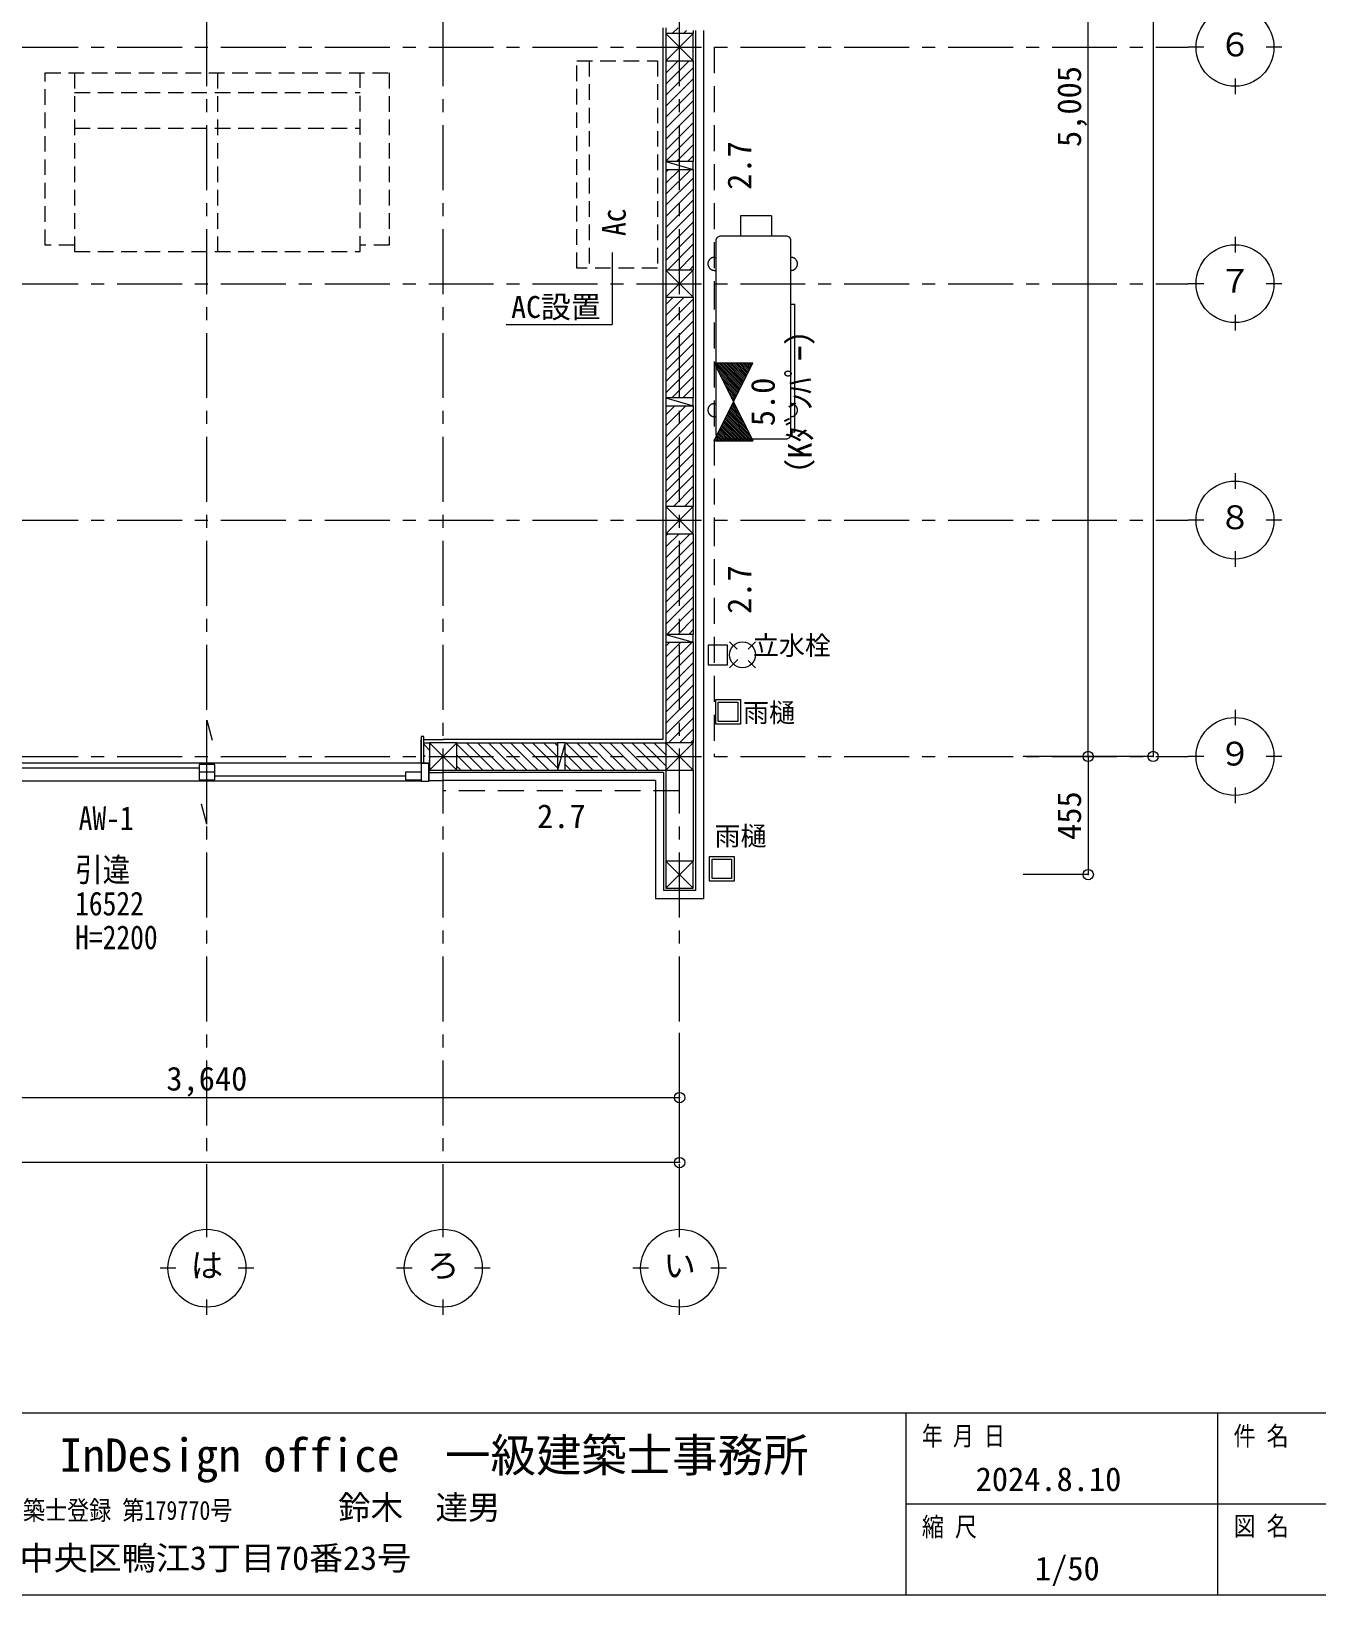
# Model space of a CAD drawing. Units: millimetres at full size, sheet at 1:50. Extents: x -16792 to 54909, y -26252 to 25759.
# Drawn here: x -373 to 4577, y -6958 to -940 of the extents above; entities that cross this region are included whole.
import ezdxf
from ezdxf.enums import TextEntityAlignment as Align

# ---------------------------------------------------------------- set-up
doc = ezdxf.new("R2010")
doc.units = ezdxf.units.MM
doc.header["$LTSCALE"] = 50
doc.header["$PDMODE"] = 32
doc.header["$PDSIZE"] = 40
for name, pattern in [('CHAIN1', [8, 5, -1, 1, -1]), ('DASHED1', [1.8, 1.2, -0.6]), ('DASHED2', [3, 2, -1])]:
    doc.linetypes.add(name, pattern=pattern)
for name, color, linetype, lineweight in [('3-1_通り芯・通り番号', 7, 'Continuous', 13), ('3-2_柱(黄)', 4, 'Continuous', 5), ('3-3_仕上線(黄)', 3, 'Continuous', 20), ('3-4_下地・間柱(水色)', 4, 'Continuous', 5), ('3-5_サッシ・室内建具', 7, 'Continuous', 13), ('3-6_住宅設備・造作', 4, 'Continuous', 5), ('3-7_家具点線', 4, 'DASHED1', 5), ('3-8_ハッチング', 1, 'Continuous', 9), ('3-A_文字', 7, 'Continuous', 13), ('3-F_寸法・方位', 7, 'Continuous', 13), ('C-0', 6, 'Continuous', 13), ('F-F_図面枠（共通）', 7, 'Continuous', 13)]:
    doc.layers.add(name, color=color, linetype=linetype, lineweight=lineweight)
doc.layers.add('F-1_凡例（一般）', color=7, linetype='Continuous')
doc.styles.add('ＭＳ ゴシック', font='')
doc.styles.get('ＭＳ ゴシック').set_extended_font_data('MS Gothic')

msp = doc.modelspace()

# ---------------------------------------------------------------- linework, layer by layer
at = {"layer": '3-1_通り芯・通り番号', "color": 1, "linetype": 'CHAIN1', "lineweight": 9}
for p, q in [((303.74, -5551.2), (303.74, 6242.32)), ((1213.74, -5551.2), (1213.74, 6242.32)), ((2123.74, -5551.2), (2123.74, 6242.32)), ((-7242.18, -1001.2), (4082.32, -1001.2)), ((-7242.18, -1911.2), (4082.32, -1911.2)), ((-7242.18, -2821.2), (4082.32, -2821.2)), ((-7242.18, -3731.2), (4082.32, -3731.2))]:
    msp.add_line(p, q, dxfattribs=at)
at = {"layer": '3-1_通り芯・通り番号'}
for p, q in [((4142.32, -1001.2), (4082.32, -1001.2)), ((4442.32, -1001.2), (4382.32, -1001.2)), ((4262.32, -1121.2), (4262.32, -1181.2)), ((4262.32, -1731.2), (4262.32, -1791.2)), ((4142.32, -1911.2), (4082.32, -1911.2)), ((4442.32, -1911.2), (4382.32, -1911.2)), ((4262.32, -2031.2), (4262.32, -2091.2)), ((4262.32, -2641.2), (4262.32, -2701.2)), ((4142.32, -2821.2), (4082.32, -2821.2)), ((4442.32, -2821.2), (4382.32, -2821.2)), ((4262.32, -2941.2), (4262.32, -3001.2)), ((4262.32, -3551.2), (4262.32, -3611.2)), ((4142.32, -3731.2), (4082.32, -3731.2)), ((4442.32, -3731.2), (4382.32, -3731.2)), ((4262.32, -3851.2), (4262.32, -3911.2)), ((303.74, -5581.2), (303.74, -5521.2)), ((1213.74, -5581.2), (1213.74, -5521.2)), ((2123.74, -5581.2), (2123.74, -5521.2)), ((183.74, -5701.2), (123.74, -5701.2)), ((483.74, -5701.2), (423.74, -5701.2)), ((1093.74, -5701.2), (1033.74, -5701.2)), ((1393.74, -5701.2), (1333.74, -5701.2)), ((2003.74, -5701.2), (1943.74, -5701.2)), ((2303.74, -5701.2), (2243.74, -5701.2)), ((303.74, -5881.2), (303.74, -5821.2)), ((1213.74, -5881.2), (1213.74, -5821.2)), ((2123.74, -5881.2), (2123.74, -5821.2))]:
    msp.add_line(p, q, dxfattribs=at)
for centre in [(4262.32, -1001.2), (4262.32, -1911.2), (4262.32, -2821.2), (4262.32, -3731.2), (303.74, -5701.2), (1213.74, -5701.2), (2123.74, -5701.2)]:
    msp.add_circle(centre, 150, dxfattribs=at)
at = {"layer": '3-2_柱(黄)'}
for p, q in [((2176.24, -948.7), (2071.24, -1053.7)), ((2176.24, -1053.7), (2071.24, -948.7)), ((2176.24, -1858.7), (2071.24, -1963.7)), ((2176.24, -1963.7), (2071.24, -1858.7)), ((2176.24, -2768.7), (2071.24, -2873.7)), ((2176.24, -2873.7), (2071.24, -2768.7)), ((1266.24, -3783.7), (1161.24, -3678.7)), ((1161.24, -3783.7), (1266.24, -3678.7)), ((2071.24, -3678.7), (2176.24, -3783.7)), ((2176.24, -3678.7), (2071.24, -3783.7)), ((2071.24, -4133.7), (2176.24, -4238.7)), ((2176.24, -4133.7), (2071.24, -4238.7))]:
    msp.add_line(p, q, dxfattribs=at)
at = {"layer": '3-2_柱(黄)', "color": 3, "lineweight": 20}
for points in [[(2176.24, -948.7), (2071.24, -948.7), (2071.24, -1053.7), (2176.24, -1053.7)], [(2176.24, -1858.7), (2071.24, -1858.7), (2071.24, -1963.7), (2176.24, -1963.7)], [(2176.24, -2768.7), (2071.24, -2768.7), (2071.24, -2873.7), (2176.24, -2873.7)], [(1266.24, -3783.7), (1266.24, -3678.7), (1161.24, -3678.7), (1161.24, -3783.7)], [(2071.24, -3678.7), (2071.24, -3783.7), (2176.24, -3783.7), (2176.24, -3678.7)], [(2071.24, -4133.7), (2071.24, -4238.7), (2176.24, -4238.7), (2176.24, -4133.7)]]:
    msp.add_lwpolyline(points, close=True, dxfattribs=at)
at = {"layer": '3-3_仕上線(黄)'}
for p, q in [((2058.74, -926.2), (2058.74, -1001.2)), ((2216.24, -936.2), (2216.24, -1001.2)), ((2058.74, -1001.2), (2058.74, -1911.2)), ((2216.24, -1001.2), (2216.24, -1911.2)), ((2058.74, -1911.2), (2058.74, -2821.2)), ((2216.24, -1911.2), (2216.24, -2821.2)), ((2058.74, -2821.2), (2058.74, -3666.2)), ((2216.24, -2821.2), (2216.24, -3731.2)), ((1138.74, -3666.2), (1213.74, -3666.2)), ((2058.74, -3666.2), (1213.74, -3666.2)), ((2216.24, -3731.2), (2216.24, -4278.7)), ((1158.74, -3823.7), (1213.74, -3823.7)), ((2031.24, -3823.7), (1213.74, -3823.7)), ((2031.24, -3823.7), (2031.24, -4278.7)), ((2216.24, -4278.7), (2031.24, -4278.7))]:
    msp.add_line(p, q, dxfattribs=at)
at = {"layer": '3-4_下地・間柱(水色)'}
for p, q in [((2071.24, -926.2), (2071.24, -948.7)), ((2176.24, -936.2), (2176.24, -948.7)), ((2185.24, -936.2), (2185.24, -1001.2)), ((2185.24, -1001.2), (2185.24, -1911.2)), ((2071.24, -1053.7), (2071.24, -1441.2)), ((2176.24, -1053.7), (2176.24, -1441.2)), ((2071.24, -1441.2), (2176.24, -1471.2)), ((2071.24, -1441.2), (2071.24, -1471.2)), ((2176.24, -1441.2), (2071.24, -1441.2)), ((2176.24, -1471.2), (2176.24, -1441.2)), ((2071.24, -1471.2), (2071.24, -1858.7)), ((2071.24, -1471.2), (2176.24, -1471.2)), ((2176.24, -1471.2), (2176.24, -1858.7)), ((2185.24, -1911.2), (2185.24, -2821.2)), ((2071.24, -1963.7), (2071.24, -2351.2)), ((2176.24, -1963.7), (2176.24, -2351.2)), ((2071.24, -2351.2), (2176.24, -2381.2)), ((2071.24, -2351.2), (2071.24, -2381.2)), ((2176.24, -2351.2), (2071.24, -2351.2)), ((2071.24, -2381.2), (2071.24, -2768.7)), ((2071.24, -2381.2), (2176.24, -2381.2)), ((2176.24, -2381.2), (2176.24, -2351.2)), ((2176.24, -2381.2), (2176.24, -2768.7)), ((2185.24, -2821.2), (2185.24, -3731.2)), ((2071.24, -2873.7), (2071.24, -3261.2)), ((2176.24, -2873.7), (2176.24, -3261.2)), ((2071.24, -3261.2), (2176.24, -3291.2)), ((2071.24, -3261.2), (2071.24, -3291.2)), ((2176.24, -3261.2), (2071.24, -3261.2)), ((2071.24, -3291.2), (2071.24, -3678.7)), ((2071.24, -3291.2), (2176.24, -3291.2)), ((2176.24, -3291.2), (2176.24, -3261.2)), ((2176.24, -3291.2), (2176.24, -3678.7)), ((1138.74, -3678.7), (1161.24, -3678.7)), ((1266.24, -3678.7), (1653.74, -3678.7)), ((1683.74, -3678.7), (1653.74, -3783.7)), ((1653.74, -3678.7), (1653.74, -3783.7)), ((1683.74, -3678.7), (1653.74, -3678.7)), ((1683.74, -3783.7), (1683.74, -3678.7)), ((1683.74, -3678.7), (2071.24, -3678.7)), ((2185.24, -3731.2), (2185.24, -4247.7)), ((1158.74, -3783.7), (1161.24, -3783.7)), ((1266.24, -3783.7), (1653.74, -3783.7)), ((1653.74, -3783.7), (1683.74, -3783.7)), ((1683.74, -3783.7), (2071.24, -3783.7)), ((2071.24, -3783.7), (2071.24, -4133.7)), ((2176.24, -3783.7), (2176.24, -4133.7)), ((1158.74, -3792.7), (1213.74, -3792.7)), ((2062.24, -3792.7), (1213.74, -3792.7)), ((2062.24, -3792.7), (2062.24, -4247.7)), ((2185.24, -4247.7), (2062.24, -4247.7))]:
    msp.add_line(p, q, dxfattribs=at)
at = {"layer": '3-5_サッシ・室内建具'}
for p, q in [((303.74, -3991.7), (303.74, -3591.7)), ((303.74, -3591.7), (324.45, -3668.97)), ((1128.74, -3654.2), (1128.74, -3826.7)), ((1128.74, -3756.7), (1128.74, -3666.2)), ((1128.74, -3756.7), (-521.26, -3756.7)), ((273.74, -3776.7), (-461.26, -3776.7)), ((273.74, -3761.7), (273.74, -3821.7)), ((333.74, -3761.7), (273.74, -3761.7)), ((333.74, -3821.7), (333.74, -3761.7)), ((1128.74, -3756.7), (1158.74, -3756.7)), ((1158.74, -3756.7), (1158.74, -3826.7)), ((1128.74, -3826.7), (-521.26, -3826.7)), ((333.74, -3791.7), (273.74, -3791.7)), ((273.74, -3821.7), (333.74, -3821.7)), ((1068.74, -3806.7), (333.74, -3806.7)), ((1128.74, -3791.7), (1068.74, -3791.7)), ((1128.74, -3826.7), (1158.74, -3826.7)), ((1158.74, -3823.7), (1158.74, -3814.7)), ((303.74, -3991.7), (283.04, -3914.42))]:
    msp.add_line(p, q, dxfattribs=at)
for points in [[(1138.74, -3756.7), (1138.74, -3654.2), (1128.74, -3654.2)], [(1158.74, -3823.7), (1158.74, -3756.7), (1128.74, -3756.7)], [(1068.74, -3791.7), (1068.74, -3821.7), (1128.74, -3821.7)]]:
    msp.add_lwpolyline(points, dxfattribs=at)
at = {"layer": '3-6_住宅設備・造作', "linetype": 'DASHED1'}
for p, q in [((1728.28, -1851.73), (1728.28, -1053.73)), ((1728.28, -1053.73), (2038.28, -1053.73)), ((1775.28, -1053.73), (1775.28, -1850.73)), ((2038.28, -1053.73), (2038.28, -1851.73)), ((2038.28, -1851.73), (1728.28, -1851.73))]:
    msp.add_line(p, q, dxfattribs=at)
at = {"layer": '3-6_住宅設備・造作'}
for p, q in [((2477.67, -1649.93), (2357.67, -1649.93)), ((2357.67, -1649.93), (2357.67, -1727.93)), ((2477.67, -1649.93), (2477.67, -1727.93)), ((2552.67, -2492.93), (2552.67, -1742.93)), ((1864.65, -1791.37), (1864.65, -2068.37)), ((2232.68, -1834.57), (2232.68, -1835.29)), ((2256.95, -1859.92), (2263.67, -1859.92)), ((2257.67, -1809.93), (2263.67, -1809.93)), ((2577.67, -1835.29), (2577.67, -1834.57)), ((2552.67, -1989.93), (2567.67, -1989.93)), ((2567.67, -2482.93), (2567.67, -1989.93)), ((1456.28, -2068.37), (1864.65, -2068.37)), ((2257.67, -2372.93), (2263.67, -2372.93)), ((2256.95, -2422.92), (2263.67, -2422.92)), ((2567.67, -2482.93), (2552.67, -2482.93)), ((2308.73, -3303.35), (2233.73, -3303.35)), ((2233.73, -3303.35), (2233.73, -3378.35)), ((2308.73, -3378.35), (2308.73, -3303.35)), ((2344.82, -3318.69), (2316.02, -3289.89)), ((2416.02, -3289.89), (2387.4, -3318.5)), ((2347.33, -3358.57), (2316.02, -3389.89)), ((2387.6, -3361.47), (2416.02, -3389.89)), ((2233.73, -3378.35), (2308.73, -3378.35))]:
    msp.add_line(p, q, dxfattribs=at)
at = {"layer": '3-6_住宅設備・造作', "color": 7, "lineweight": 13}
for p, q in [((2262.7, -3511.91), (2357.7, -3511.91)), ((2357.7, -3511.91), (2357.7, -3606.91)), ((2239.22, -4116.45), (2334.22, -4116.45)), ((2334.22, -4116.45), (2334.22, -4211.45))]:
    msp.add_line(p, q, dxfattribs=at)
at = {"layer": '3-6_住宅設備・造作'}
for points in [[(2537.67, -1727.93), (2278.67, -1727.93), (2268.67, -1732.93), (2263.67, -1742.93), (2263.67, -2492.93)], [(2552.67, -1742.93), (2547.67, -1732.93), (2537.67, -1727.93)], [(2235.13, -1824.13), (2234.83, -1824.78), (2234.54, -1825.45), (2234.28, -1826.12), (2234.04, -1826.8), (2233.81, -1827.48), (2233.61, -1828.17), (2233.42, -1828.87), (2233.26, -1829.57), (2233.11, -1830.28), (2232.99, -1830.99), (2232.88, -1831.7), (2232.8, -1832.41), (2232.74, -1833.13), (2232.7, -1833.85), (2232.68, -1834.57)], [(2232.68, -1835.29), (2232.7, -1836.01), (2232.74, -1836.73), (2232.8, -1837.45), (2232.88, -1838.16), (2232.99, -1838.88), (2233.11, -1839.59), (2233.26, -1840.29), (2233.42, -1841), (2233.61, -1841.69), (2233.81, -1842.38), (2234.04, -1843.07), (2234.28, -1843.74), (2234.54, -1844.42), (2234.83, -1845.08), (2235.13, -1845.73), (2235.45, -1846.38), (2235.79, -1847.01), (2236.15, -1847.64), (2236.52, -1848.25), (2236.91, -1848.86), (2237.32, -1849.45), (2237.75, -1850.03), (2238.19, -1850.6), (2238.65, -1851.15), (2239.13, -1851.7), (2239.62, -1852.22), (2240.13, -1852.74), (2240.65, -1853.23), (2241.18, -1853.72), (2241.73, -1854.19), (2242.29, -1854.64), (2242.86, -1855.07), (2243.45, -1855.49), (2244.05, -1855.89), (2244.66, -1856.28), (2245.28, -1856.64), (2245.91, -1856.99), (2246.55, -1857.32), (2247.2, -1857.63)], [(2257.67, -1809.93), (2256.95, -1809.94), (2256.23, -1809.97), (2255.52, -1810.02), (2254.8, -1810.1), (2254.08, -1810.19), (2253.37, -1810.3), (2252.67, -1810.44), (2251.96, -1810.59), (2251.26, -1810.77), (2250.57, -1810.96), (2249.88, -1811.18), (2249.2, -1811.41), (2248.53, -1811.67), (2247.86, -1811.94), (2247.2, -1812.23), (2246.55, -1812.54), (2245.91, -1812.87), (2245.28, -1813.22), (2244.66, -1813.59), (2244.05, -1813.97), (2243.45, -1814.37), (2242.86, -1814.79), (2242.29, -1815.23), (2241.73, -1815.68), (2241.18, -1816.15), (2240.65, -1816.63), (2240.13, -1817.13), (2239.62, -1817.64), (2239.13, -1818.17), (2238.65, -1818.71), (2238.19, -1819.26), (2237.75, -1819.83), (2237.32, -1820.41), (2236.91, -1821), (2236.52, -1821.61), (2236.15, -1822.22), (2235.79, -1822.85), (2235.45, -1823.49), (2235.13, -1824.13)], [(2247.2, -1857.63), (2247.86, -1857.92), (2248.53, -1858.2), (2249.2, -1858.45), (2249.88, -1858.69), (2250.57, -1858.9), (2251.26, -1859.1), (2251.96, -1859.27), (2252.67, -1859.42), (2253.37, -1859.56), (2254.08, -1859.67), (2254.8, -1859.77), (2255.52, -1859.84), (2256.23, -1859.89), (2256.95, -1859.92), (2257.67, -1859.93)], [(2563.15, -1812.23), (2562.49, -1811.94), (2561.82, -1811.67), (2561.15, -1811.41), (2560.47, -1811.18), (2559.78, -1810.96), (2559.09, -1810.77), (2558.39, -1810.59), (2557.68, -1810.44), (2556.98, -1810.3), (2556.27, -1810.19), (2555.55, -1810.1), (2554.83, -1810.02), (2554.12, -1809.97), (2553.4, -1809.94), (2552.67, -1809.93)], [(2552.67, -1859.93), (2553.4, -1859.92), (2554.12, -1859.89), (2554.83, -1859.84), (2555.55, -1859.77), (2556.27, -1859.67), (2556.98, -1859.56), (2557.68, -1859.42), (2558.39, -1859.27), (2559.09, -1859.1), (2559.78, -1858.9), (2560.47, -1858.69), (2561.15, -1858.45), (2561.82, -1858.2), (2562.49, -1857.92), (2563.15, -1857.63), (2563.8, -1857.32), (2564.44, -1856.99), (2565.07, -1856.64), (2565.69, -1856.28), (2566.3, -1855.89), (2566.9, -1855.49), (2567.49, -1855.07), (2568.06, -1854.64), (2568.62, -1854.19), (2569.17, -1853.72), (2569.7, -1853.23), (2570.22, -1852.74), (2570.73, -1852.22), (2571.22, -1851.7), (2571.7, -1851.15), (2572.16, -1850.6), (2572.6, -1850.03), (2573.03, -1849.45), (2573.44, -1848.86), (2573.83, -1848.25), (2574.2, -1847.64), (2574.56, -1847.01), (2574.9, -1846.38), (2575.22, -1845.73)], [(2577.67, -1834.57), (2577.65, -1833.85), (2577.61, -1833.13), (2577.55, -1832.41), (2577.46, -1831.7), (2577.36, -1830.99), (2577.24, -1830.28), (2577.09, -1829.57), (2576.93, -1828.87), (2576.74, -1828.17), (2576.54, -1827.48), (2576.31, -1826.8), (2576.07, -1826.12), (2575.81, -1825.45), (2575.52, -1824.78), (2575.22, -1824.13), (2574.9, -1823.49), (2574.56, -1822.85), (2574.2, -1822.22), (2573.83, -1821.61), (2573.44, -1821), (2573.03, -1820.41), (2572.6, -1819.83), (2572.16, -1819.26), (2571.7, -1818.71), (2571.22, -1818.17), (2570.73, -1817.64), (2570.22, -1817.13), (2569.7, -1816.63), (2569.17, -1816.15), (2568.62, -1815.68), (2568.06, -1815.23), (2567.49, -1814.79), (2566.9, -1814.37), (2566.3, -1813.97), (2565.69, -1813.59), (2565.07, -1813.22), (2564.44, -1812.87), (2563.8, -1812.54), (2563.15, -1812.23)], [(2575.22, -1845.73), (2575.52, -1845.08), (2575.81, -1844.42), (2576.07, -1843.74), (2576.31, -1843.07), (2576.54, -1842.38), (2576.74, -1841.69), (2576.93, -1841), (2577.09, -1840.29), (2577.24, -1839.59), (2577.36, -1838.88), (2577.46, -1838.16), (2577.55, -1837.45), (2577.61, -1836.73), (2577.65, -1836.01), (2577.67, -1835.29)], [(2235.13, -2387.13), (2234.83, -2387.78), (2234.54, -2388.45), (2234.28, -2389.12), (2234.04, -2389.8), (2233.81, -2390.48), (2233.61, -2391.17), (2233.42, -2391.87), (2233.26, -2392.57), (2233.11, -2393.28), (2232.99, -2393.99), (2232.88, -2394.7), (2232.8, -2395.41), (2232.74, -2396.13), (2232.7, -2396.85), (2232.68, -2397.57), (2232.68, -2398.29)], [(2232.68, -2398.29), (2232.7, -2399.01), (2232.74, -2399.73), (2232.8, -2400.45), (2232.88, -2401.16), (2232.99, -2401.88), (2233.11, -2402.59), (2233.26, -2403.29), (2233.42, -2404), (2233.61, -2404.69), (2233.81, -2405.38), (2234.04, -2406.07), (2234.28, -2406.74), (2234.54, -2407.42), (2234.83, -2408.08), (2235.13, -2408.73), (2235.45, -2409.38), (2235.79, -2410.01), (2236.15, -2410.64), (2236.52, -2411.25), (2236.91, -2411.86), (2237.32, -2412.45), (2237.75, -2413.03), (2238.19, -2413.6), (2238.65, -2414.15), (2239.13, -2414.7), (2239.62, -2415.22), (2240.13, -2415.74), (2240.65, -2416.23), (2241.18, -2416.72), (2241.73, -2417.19), (2242.29, -2417.64), (2242.86, -2418.07), (2243.45, -2418.49), (2244.05, -2418.89), (2244.66, -2419.28), (2245.28, -2419.64), (2245.91, -2419.99), (2246.55, -2420.32), (2247.2, -2420.63)], [(2257.67, -2372.93), (2256.95, -2372.94), (2256.23, -2372.97), (2255.52, -2373.02), (2254.8, -2373.1), (2254.08, -2373.19), (2253.37, -2373.3), (2252.67, -2373.44), (2251.96, -2373.59), (2251.26, -2373.77), (2250.57, -2373.96), (2249.88, -2374.18), (2249.2, -2374.41), (2248.53, -2374.67), (2247.86, -2374.94), (2247.2, -2375.23), (2246.55, -2375.54), (2245.91, -2375.87), (2245.28, -2376.22), (2244.66, -2376.59), (2244.05, -2376.97), (2243.45, -2377.37), (2242.86, -2377.79), (2242.29, -2378.23), (2241.73, -2378.68), (2241.18, -2379.15), (2240.65, -2379.63), (2240.13, -2380.13), (2239.62, -2380.64), (2239.13, -2381.17), (2238.65, -2381.71), (2238.19, -2382.26), (2237.75, -2382.83), (2237.32, -2383.41), (2236.91, -2384), (2236.52, -2384.61), (2236.15, -2385.22), (2235.79, -2385.85), (2235.45, -2386.49), (2235.13, -2387.13)], [(2563.15, -2375.23), (2562.49, -2374.94), (2561.82, -2374.67), (2561.15, -2374.41), (2560.47, -2374.18), (2559.78, -2373.96), (2559.09, -2373.77), (2558.39, -2373.59), (2557.68, -2373.44), (2556.98, -2373.3), (2556.27, -2373.19), (2555.55, -2373.1), (2554.83, -2373.02), (2554.12, -2372.97), (2553.4, -2372.94), (2552.67, -2372.93)], [(2577.67, -2397.57), (2577.65, -2396.85), (2577.61, -2396.13), (2577.55, -2395.41), (2577.46, -2394.7), (2577.36, -2393.99), (2577.24, -2393.28), (2577.09, -2392.57), (2576.93, -2391.87), (2576.74, -2391.17), (2576.54, -2390.48), (2576.31, -2389.8), (2576.07, -2389.12), (2575.81, -2388.45), (2575.52, -2387.78), (2575.22, -2387.13), (2574.9, -2386.49), (2574.56, -2385.85), (2574.2, -2385.22), (2573.83, -2384.61), (2573.44, -2384), (2573.03, -2383.41), (2572.6, -2382.83), (2572.16, -2382.26), (2571.7, -2381.71), (2571.22, -2381.17), (2570.73, -2380.64), (2570.22, -2380.13), (2569.7, -2379.63), (2569.17, -2379.15), (2568.62, -2378.68), (2568.06, -2378.23), (2567.49, -2377.79), (2566.9, -2377.37), (2566.3, -2376.97), (2565.69, -2376.59), (2565.07, -2376.22), (2564.44, -2375.87), (2563.8, -2375.54), (2563.15, -2375.23)], [(2575.22, -2408.73), (2575.52, -2408.08), (2575.81, -2407.42), (2576.07, -2406.74), (2576.31, -2406.07), (2576.54, -2405.38), (2576.74, -2404.69), (2576.93, -2404), (2577.09, -2403.29), (2577.24, -2402.59), (2577.36, -2401.88), (2577.46, -2401.16), (2577.55, -2400.45), (2577.61, -2399.73), (2577.65, -2399.01), (2577.67, -2398.29), (2577.67, -2397.57)], [(2247.2, -2420.63), (2247.86, -2420.92), (2248.53, -2421.2), (2249.2, -2421.45), (2249.88, -2421.69), (2250.57, -2421.9), (2251.26, -2422.1), (2251.96, -2422.27), (2252.67, -2422.42), (2253.37, -2422.56), (2254.08, -2422.67), (2254.8, -2422.77), (2255.52, -2422.84), (2256.23, -2422.89), (2256.95, -2422.92), (2257.67, -2422.93)], [(2552.67, -2422.93), (2553.4, -2422.92), (2554.12, -2422.89), (2554.83, -2422.84), (2555.55, -2422.77), (2556.27, -2422.67), (2556.98, -2422.56), (2557.68, -2422.42), (2558.39, -2422.27), (2559.09, -2422.1), (2559.78, -2421.9), (2560.47, -2421.69), (2561.15, -2421.45), (2561.82, -2421.2), (2562.49, -2420.92), (2563.15, -2420.63), (2563.8, -2420.32), (2564.44, -2419.99), (2565.07, -2419.64), (2565.69, -2419.28), (2566.3, -2418.89), (2566.9, -2418.49), (2567.49, -2418.07), (2568.06, -2417.64), (2568.62, -2417.19), (2569.17, -2416.72), (2569.7, -2416.23), (2570.22, -2415.74), (2570.73, -2415.22), (2571.22, -2414.7), (2571.7, -2414.15), (2572.16, -2413.6), (2572.6, -2413.03), (2573.03, -2412.45), (2573.44, -2411.86), (2573.83, -2411.25), (2574.2, -2410.64), (2574.56, -2410.01), (2574.9, -2409.38), (2575.22, -2408.73)], [(2263.67, -2492.93), (2268.67, -2502.93), (2278.67, -2507.93), (2537.67, -2507.93), (2547.67, -2502.93), (2552.67, -2492.93)]]:
    msp.add_lwpolyline(points, dxfattribs=at)
at = {"layer": '3-6_住宅設備・造作', "color": 7, "lineweight": 13}
for points in [[(2357.7, -3606.91), (2262.7, -3606.91), (2262.7, -3511.91)], [(2334.22, -4211.45), (2239.22, -4211.45), (2239.22, -4116.45)]]:
    msp.add_lwpolyline(points, dxfattribs=at)
for points in [[(2347.7, -3521.91), (2347.7, -3596.91), (2272.7, -3596.91), (2272.7, -3521.91)], [(2324.22, -4126.45), (2324.22, -4201.45), (2249.22, -4201.45), (2249.22, -4126.45)]]:
    msp.add_lwpolyline(points, close=True, dxfattribs=at)
at = {"layer": '3-6_住宅設備・造作'}
msp.add_circle((2366.02, -3339.89), 50, dxfattribs=at)
at = {"layer": '3-7_家具点線'}
for p, q in [((-318.95, -1099.84), (1006.05, -1099.84)), ((-318.95, -1762.84), (-318.95, -1099.84)), ((-205.95, -1099.84), (-205.95, -1787.84)), ((344.05, -1099.84), (344.05, -1787.84)), ((894.05, -1787.84), (894.05, -1099.84)), ((1006.05, -1099.84), (1006.05, -1762.84)), ((-205.95, -1174.84), (894.05, -1174.84)), ((-205.95, -1312.84), (894.05, -1312.84)), ((-205.95, -1762.84), (-318.95, -1762.84)), ((-205.95, -1787.84), (894.05, -1787.84)), ((1006.05, -1762.84), (894.05, -1762.84))]:
    msp.add_line(p, q, dxfattribs=at)
at = {"layer": '3-8_ハッチング'}
for p, q in [((2071.24, -926.2), (2071.24, -948.7)), ((2118.22, -926.2), (2095.72, -948.7)), ((2150.65, -936.2), (2138.15, -948.7)), ((2071.24, -1053.7), (2071.24, -1441.2)), ((2160.43, -1053.7), (2071.24, -1142.89)), ((2118, -1053.7), (2071.24, -1100.46)), ((2075.58, -1053.7), (2071.24, -1058.03)), ((2176.24, -1080.31), (2071.24, -1185.31)), ((2176.24, -1122.74), (2071.24, -1227.74)), ((2176.24, -1165.17), (2071.24, -1270.17)), ((2176.24, -1207.59), (2071.24, -1312.59)), ((2176.24, -1250.02), (2071.24, -1355.02)), ((2176.24, -1292.45), (2071.24, -1397.45)), ((2176.24, -1334.87), (2071.24, -1439.87)), ((2176.24, -1377.3), (2112.34, -1441.2)), ((2176.24, -1419.72), (2154.77, -1441.2)), ((2071.24, -1471.2), (2071.24, -1858.7)), ((2167.19, -1471.2), (2071.24, -1567.15)), ((2124.77, -1471.2), (2071.24, -1524.72)), ((2082.34, -1471.2), (2071.24, -1482.3)), ((2176.24, -1504.58), (2071.24, -1609.58)), ((2176.24, -1547), (2071.24, -1652)), ((2176.24, -1589.43), (2071.24, -1694.43)), ((2176.24, -1631.86), (2071.24, -1736.86)), ((2176.24, -1674.28), (2071.24, -1779.28)), ((2176.24, -1716.71), (2071.24, -1821.71)), ((2176.24, -1759.14), (2076.68, -1858.7)), ((2176.24, -1801.56), (2119.1, -1858.7)), ((2176.24, -1843.99), (2161.53, -1858.7)), ((2071.24, -1963.7), (2071.24, -2351.2)), ((2141.38, -1963.7), (2071.24, -2033.84)), ((2098.96, -1963.7), (2071.24, -1991.42)), ((2176.24, -1971.27), (2071.24, -2076.27)), ((2176.24, -2013.69), (2071.24, -2118.69)), ((2176.24, -2056.12), (2071.24, -2161.12)), ((2176.24, -2098.55), (2071.24, -2203.55)), ((2176.24, -2140.97), (2071.24, -2245.97)), ((2176.24, -2183.4), (2071.24, -2288.4)), ((2176.24, -2225.83), (2071.24, -2330.83)), ((2176.24, -2268.25), (2093.3, -2351.2)), ((2176.24, -2310.68), (2135.72, -2351.2)), ((2071.24, -2381.2), (2071.24, -2768.7)), ((2148.15, -2381.2), (2071.24, -2458.11)), ((2105.72, -2381.2), (2071.24, -2415.68)), ((2176.24, -2395.53), (2071.24, -2500.53)), ((2176.24, -2437.96), (2071.24, -2542.96)), ((2176.24, -2480.38), (2071.24, -2585.38)), ((2176.24, -2522.81), (2071.24, -2627.81)), ((2176.24, -2565.24), (2071.24, -2670.24)), ((2176.24, -2607.66), (2071.24, -2712.66)), ((2176.24, -2650.09), (2071.24, -2755.09)), ((2176.24, -2692.52), (2100.06, -2768.7)), ((2176.24, -2734.94), (2142.49, -2768.7)), ((2071.24, -2873.7), (2071.24, -3261.2)), ((2164.77, -2873.7), (2071.24, -2967.22)), ((2122.34, -2873.7), (2071.24, -2924.8)), ((2079.91, -2873.7), (2071.24, -2882.37)), ((2176.24, -2904.65), (2071.24, -3009.65)), ((2176.24, -2947.08), (2071.24, -3052.08)), ((2176.24, -2989.5), (2071.24, -3094.5)), ((2176.24, -3031.93), (2071.24, -3136.93)), ((2176.24, -3074.35), (2071.24, -3179.35)), ((2176.24, -3116.78), (2071.24, -3221.78)), ((2176.24, -3159.21), (2074.25, -3261.2)), ((2176.24, -3201.63), (2116.68, -3261.2)), ((2176.24, -3244.06), (2159.1, -3261.2)), ((2071.24, -3291.2), (2071.24, -3678.7)), ((2171.53, -3291.2), (2071.24, -3391.49)), ((2129.1, -3291.2), (2071.24, -3349.06)), ((2086.68, -3291.2), (2071.24, -3306.63)), ((2176.24, -3328.91), (2071.24, -3433.91)), ((2176.24, -3371.34), (2071.24, -3476.34)), ((2176.24, -3413.77), (2071.24, -3518.77)), ((2176.24, -3456.19), (2071.24, -3561.19)), ((2176.24, -3498.62), (2071.24, -3603.62)), ((2176.24, -3541.04), (2071.24, -3646.04)), ((2176.24, -3583.47), (2081.01, -3678.7)), ((2176.24, -3625.9), (2123.44, -3678.7)), ((2176.24, -3668.32), (2165.87, -3678.7)), ((1138.74, -3678.7), (1161.24, -3678.7)), ((1161.24, -3706.42), (1138.74, -3683.92)), ((1138.74, -3726.34), (1143.6, -3731.2)), ((1266.24, -3678.7), (1653.74, -3678.7)), ((1365.8, -3783.7), (1266.24, -3684.14)), ((1323.38, -3783.7), (1266.24, -3726.56)), ((1408.23, -3783.7), (1303.23, -3678.7)), ((1450.66, -3783.7), (1345.66, -3678.7)), ((1493.08, -3783.7), (1388.08, -3678.7)), ((1535.51, -3783.7), (1430.51, -3678.7)), ((1577.94, -3783.7), (1472.94, -3678.7)), ((1620.36, -3783.7), (1515.36, -3678.7)), ((1653.74, -3774.65), (1557.79, -3678.7)), ((1600.22, -3678.7), (1653.74, -3732.22)), ((1642.64, -3678.7), (1653.74, -3689.8)), ((1683.74, -3678.7), (2071.24, -3678.7)), ((1683.74, -3719.8), (1747.64, -3783.7)), ((1790.07, -3783.7), (1685.07, -3678.7)), ((1832.49, -3783.7), (1727.49, -3678.7)), ((1874.92, -3783.7), (1769.92, -3678.7)), ((1917.35, -3783.7), (1812.35, -3678.7)), ((1959.77, -3783.7), (1854.77, -3678.7)), ((2002.2, -3783.7), (1897.2, -3678.7)), ((2044.63, -3783.7), (1939.63, -3678.7)), ((2071.24, -3767.89), (1982.05, -3678.7)), ((2071.24, -3725.46), (2024.48, -3678.7)), ((2071.24, -3683.03), (2066.91, -3678.7)), ((1158.74, -3746.34), (1161.24, -3748.84)), ((1280.95, -3783.7), (1266.24, -3768.99)), ((1683.74, -3762.22), (1705.22, -3783.7))]:
    msp.add_line(p, q, dxfattribs=at)
at = {"layer": '3-F_寸法・方位'}
for p, q in [((3947, 3548.8), (3947, -3731.2)), ((3697, -3731.2), (3697, 1273.8)), ((3697, -3731.2), (3447, -3731.2)), ((3697, -3731.2), (3447, -3731.2)), ((3947, -3731.2), (3697, -3731.2)), ((3697, -3731.2), (3697, -4186.2)), ((3697, -4186.2), (3447, -4186.2)), ((2123.74, -5044.63), (2123.74, -4794.63)), ((-1516.26, -5044.63), (2123.74, -5044.63)), ((2123.74, -5294.63), (2123.74, -5044.63)), ((2123.74, -5294.63), (-5156.26, -5294.63))]:
    msp.add_line(p, q, dxfattribs=at)
for p in [(3697, -3731.2), (3697, -3731.2), (3947, -3731.2), (3697, -4186.2), (2123.74, -5044.63), (2123.74, -5294.63)]:
    msp.add_point(p, dxfattribs=at)
at = {"layer": 'C-0', "color": 4, "linetype": 'DASHED2', "lineweight": 5}
for p, q in [((2256.24, -1001.2), (2256.24, -1911.2)), ((2256.24, -1911.2), (2256.24, -2821.2)), ((2256.24, -2821.2), (2256.24, -3731.2)), ((2123.74, -3863.7), (1213.74, -3863.7))]:
    msp.add_line(p, q, dxfattribs=at)
at = {"layer": 'C-0'}
for p, q in [((2256.24, -2216.2), (2406.24, -2516.2)), ((2256.24, -2216.2), (2406.24, -2216.2)), ((2256.24, -2516.2), (2406.24, -2216.2)), ((2357.26, -2314.16), (2259.3, -2216.2)), ((2354.9, -2318.87), (2260.26, -2224.23)), ((2359.62, -2309.45), (2266.37, -2216.2)), ((2361.97, -2304.73), (2273.44, -2216.2)), ((2364.33, -2300.02), (2280.51, -2216.2)), ((2366.69, -2295.3), (2287.58, -2216.2)), ((2369.05, -2290.59), (2294.65, -2216.2)), ((2371.4, -2285.88), (2301.72, -2216.2)), ((2373.76, -2281.16), (2308.8, -2216.2)), ((2376.12, -2276.45), (2315.87, -2216.2)), ((2378.47, -2271.73), (2322.94, -2216.2)), ((2380.83, -2267.02), (2330.01, -2216.2)), ((2383.19, -2262.31), (2337.08, -2216.2)), ((2385.54, -2257.59), (2344.15, -2216.2)), ((2387.9, -2252.88), (2351.22, -2216.2)), ((2390.26, -2248.16), (2358.29, -2216.2)), ((2392.62, -2243.45), (2365.36, -2216.2)), ((2394.97, -2238.74), (2372.43, -2216.2)), ((2397.33, -2234.02), (2379.51, -2216.2)), ((2399.69, -2229.31), (2386.58, -2216.2)), ((2402.04, -2224.59), (2393.65, -2216.2)), ((2404.4, -2219.88), (2400.72, -2216.2)), ((2352.55, -2323.59), (2267.33, -2238.37)), ((2350.19, -2328.3), (2274.4, -2252.51)), ((2347.83, -2333.02), (2281.47, -2266.65)), ((2345.47, -2337.73), (2288.54, -2280.8)), ((2343.12, -2342.45), (2295.61, -2294.94)), ((2340.76, -2347.16), (2302.68, -2309.08)), ((2338.4, -2351.87), (2309.75, -2323.22)), ((2336.05, -2356.59), (2316.82, -2337.36)), ((2387.53, -2478.79), (2312.48, -2403.73)), ((2380.46, -2464.64), (2314.83, -2399.01)), ((2373.39, -2450.5), (2317.19, -2394.3)), ((2366.32, -2436.36), (2319.55, -2389.59)), ((2359.25, -2422.22), (2321.9, -2384.87)), ((2333.69, -2361.3), (2323.9, -2351.51)), ((2352.18, -2408.08), (2324.26, -2380.16)), ((2345.11, -2393.93), (2326.62, -2375.44)), ((2338.04, -2379.79), (2328.98, -2370.73)), ((2331.33, -2366.02), (2330.97, -2365.65)), ((2333.02, -2516.2), (2281.84, -2465.01)), ((2340.09, -2516.2), (2284.19, -2460.3)), ((2347.17, -2516.2), (2286.55, -2455.58)), ((2354.24, -2516.2), (2288.91, -2450.87)), ((2361.31, -2516.2), (2291.26, -2446.15)), ((2368.38, -2516.2), (2293.62, -2441.44)), ((2375.45, -2516.2), (2295.98, -2436.73)), ((2382.52, -2516.2), (2298.33, -2432.01)), ((2389.59, -2516.2), (2300.69, -2427.3)), ((2396.66, -2516.2), (2303.05, -2422.58)), ((2403.73, -2516.2), (2305.41, -2417.87)), ((2401.68, -2507.07), (2307.76, -2413.16)), ((2394.61, -2492.93), (2310.12, -2408.44)), ((2256.24, -2516.2), (2406.24, -2516.2)), ((2262.31, -2516.2), (2258.27, -2512.15)), ((2269.38, -2516.2), (2260.62, -2507.44)), ((2276.45, -2516.2), (2262.98, -2502.72)), ((2283.53, -2516.2), (2265.34, -2498.01)), ((2290.6, -2516.2), (2267.69, -2493.29)), ((2297.67, -2516.2), (2270.05, -2488.58)), ((2304.74, -2516.2), (2272.41, -2483.87)), ((2311.81, -2516.2), (2274.76, -2479.15)), ((2318.88, -2516.2), (2277.12, -2474.44)), ((2325.95, -2516.2), (2279.48, -2469.72))]:
    msp.add_line(p, q, dxfattribs=at)
at = {"layer": 'F-F_図面枠（共通）'}
for p, q in [((-8505.74, -6258.13), (11294.26, -6258.13)), ((2994.26, -6258.13), (2994.26, -6958.13)), ((4194.26, -6258.13), (4194.26, -6958.13)), ((2994.26, -6608.13), (7291.71, -6608.13)), ((-8505.74, -6958.13), (11294.26, -6958.13))]:
    msp.add_line(p, q, dxfattribs=at)

# ---------------------------------------------------------------- texts
at = {"layer": '3-6_住宅設備・造作', "style": 'ＭＳ ゴシック'}
msp.add_text('立水栓', height=73.31, dxfattribs=at).set_placement((2406.03, -3362.56), align=Align.BOTTOM_LEFT)
at = {"layer": '3-A_文字', "style": 'ＭＳ ゴシック'}
for s, height, p in [('６', 91.64, (4199.82, -1063.7)), ('７', 91.64, (4199.82, -1973.7)), ('AC設置', 84.31, (1475.27, -2068.37)), ('８', 91.64, (4199.82, -2883.7)), ('雨樋', 73.31, (2367.98, -3621.05)), ('９', 91.64, (4199.82, -3793.7)), ('雨樋', 73.31, (2258.12, -4095.92)), ('は', 91.64, (241.24, -5763.7)), ('ろ', 91.64, (1151.24, -5763.7)), ('い', 91.64, (2061.24, -5763.7))]:
    msp.add_text(s, height=height, dxfattribs=at).set_placement(p, align=Align.BOTTOM_LEFT)
at = {"layer": '3-A_文字', "style": 'ＭＳ ゴシック', "width": 0.85}
msp.add_text('Ac', height=91.64, rotation=90, dxfattribs=at).set_placement((1943.94, -1727.63), align=Align.BOTTOM_LEFT)
for s, p in [('AW-1', (-190.09, -4041.93)), ('引違', (-203.81, -4240.58)), ('16522', (-203.81, -4370.58)), ('H=2200', (-203.81, -4500.58))]:
    msp.add_text(s, height=91.64, dxfattribs=at).set_placement(p, align=Align.BOTTOM_LEFT)
at = {"layer": '3-F_寸法・方位', "style": 'ＭＳ ゴシック'}
for s, p in [('5,005', (3697, -1384.95)), ('455', (3697, -4052.45))]:
    msp.add_text(s, height=91.64, rotation=90, dxfattribs=at).set_placement(p, align=Align.BOTTOM_LEFT)
msp.add_text('3,640', height=91.64, dxfattribs=at).set_placement((147.49, -5044.63), align=Align.BOTTOM_LEFT)
at = {"layer": 'C-0', "color": 5, "style": 'ＭＳ ゴシック'}
for p in [(2427.07, -1549.95), (2427.07, -3182.45)]:
    msp.add_text('2.7', height=91.64, rotation=90, dxfattribs=at).set_placement(p, align=Align.BOTTOM_LEFT)
at = {"layer": 'C-0', "style": 'ＭＳ ゴシック'}
for s, p in [('（Kﾀﾞﾝﾊﾟｰ）', (2659.64, -2709.95)), ('5.0', (2517.66, -2459.95))]:
    msp.add_text(s, height=91.64, rotation=90, dxfattribs=at).set_placement(p, align=Align.BOTTOM_LEFT)
at = {"layer": 'C-0', "color": 5, "style": 'ＭＳ ゴシック'}
msp.add_text('2.7', height=91.64, dxfattribs=at).set_placement((1574.99, -4034.53), align=Align.BOTTOM_LEFT)
at = {"layer": 'F-1_凡例（一般）', "style": 'ＭＳ ゴシック', "width": 0.85}
msp.add_text('一級建築士登録 第179770号', height=73.31, dxfattribs=at).set_placement((-659.58, -6691.89), align=Align.BOTTOM_LEFT)
at = {"layer": 'F-1_凡例（一般）', "style": 'ＭＳ ゴシック'}
msp.add_text('鈴木\u3000達男', height=91.64, dxfattribs=at).set_placement((808.92, -6695.5), align=Align.BOTTOM_LEFT)
at = {"layer": 'F-F_図面枠（共通）', "style": 'ＭＳ ゴシック'}
for s, height, width, p in [('年 月 日', 73.31, 0.8, (3056.48, -6405.49)), ('件 名', 73.31, 0.85, (4256.48, -6405.49)), ('縮 尺', 73.31, 0.85, (3056.48, -6755.49)), ('図 名', 73.31, 0.85, (4256.83, -6752.25)), ('〒432-8023\u3000静岡県浜松市中央区鴨江3丁目70番23号', 91.64, 1.05, (-1991.75, -6890.25))]:
    msp.add_text(s, height=height, dxfattribs=dict(at, width=width)).set_placement(p, align=Align.BOTTOM_LEFT)
for s, height, p in [('株式会社\u3000LIFEFUND\u3000InDesign office\u3000一級建築士事務所', 128.3, (-2011.9, -6523.42)), ('1/50', 91.64, (3492.1, -6930.06))]:
    msp.add_text(s, height=height, dxfattribs=at).set_placement(p, align=Align.BOTTOM_LEFT)
at = {"layer": 'F-F_図面枠（共通）', "color": 3, "style": 'ＭＳ ゴシック'}
msp.add_text('2024.8.10', height=91.64, dxfattribs=at).set_placement((3263.56, -6586.47), align=Align.BOTTOM_LEFT)

doc.saveas('drawing.dxf')
